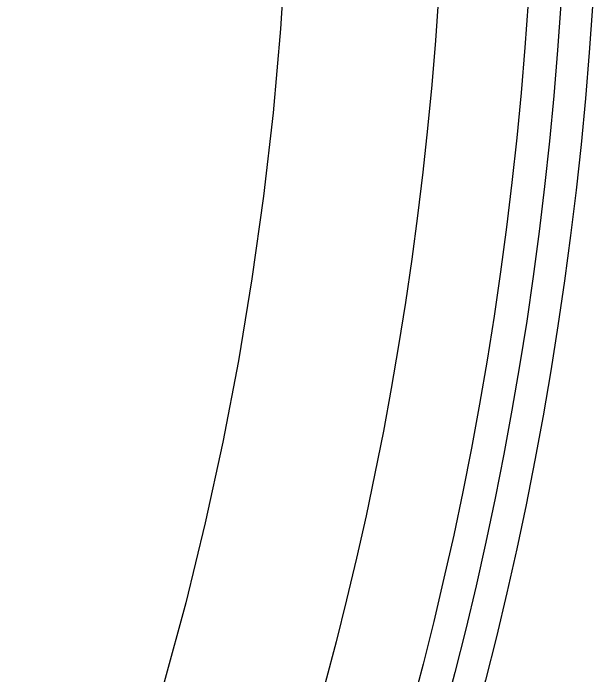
# Model space of a CAD drawing. Header units: metres. Extents: x 0 to 21025, y 0 to 14850.
# Drawn here: x 2188.36 to 2208.56, y 13153.6 to 13176.42 of the extents above; entities that cross this region are included whole.
import ezdxf

# ---------------------------------------------------------------- set-up
doc = ezdxf.new("R2010")
doc.units = ezdxf.units.M
doc.header["$LTSCALE"] = 25
doc.linetypes.add('HIDDEN2', pattern=[4.7625, 3.175, -1.5875])
doc.layers.add('SL4', color=4, linetype='Continuous')
doc.layers.add('ST1', color=7, linetype='HIDDEN2')

msp = doc.modelspace()

# ---------------------------------------------------------------- linework, layer by layer
at = {"layer": 'SL4'}
for radius in [125, 123.91, 122.777, 119.686]:
    msp.add_circle((2083.564, 13184.681), radius, dxfattribs=at)
at = {"layer": 'ST1'}
msp.add_circle((2083.564, 13184.681), 114.333, dxfattribs=at)

doc.saveas('drawing.dxf')
